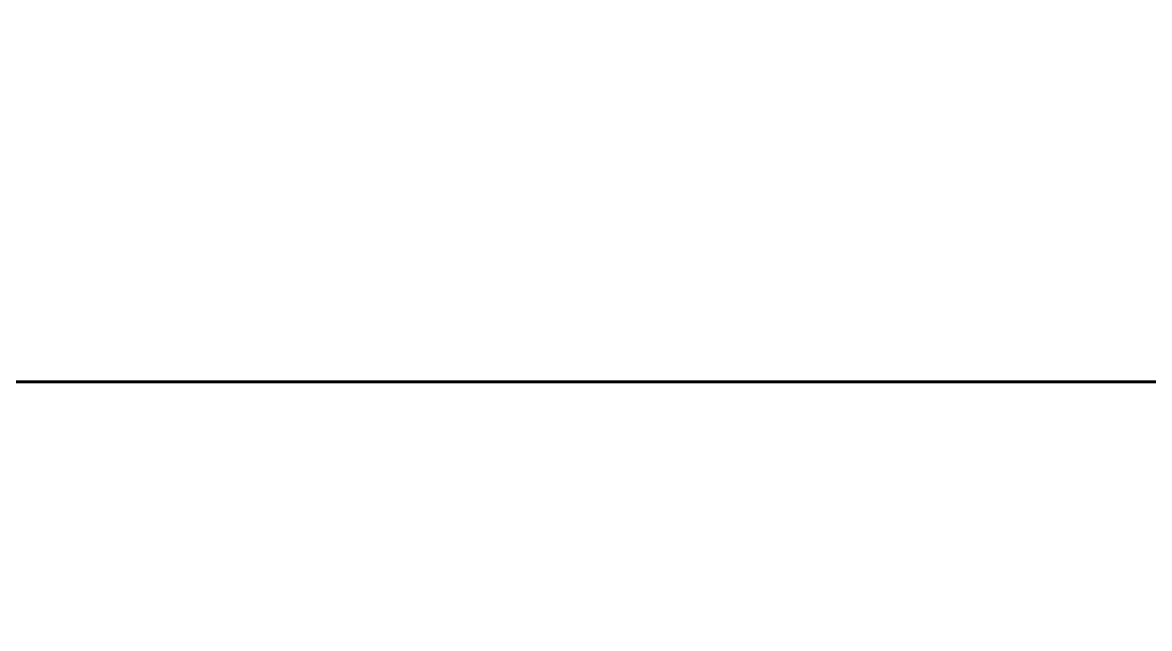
# Model space of a CAD drawing. Header units: millimetres. Extents: x 0 to 840, y 0 to 594.
# Drawn here: x 92.905 to 96.103, y 259.562 to 261.281 of the extents above; entities that cross this region are included whole.
import ezdxf

# ---------------------------------------------------------------- set-up
doc = ezdxf.new("R2010")
doc.units = ezdxf.units.MM
doc.linetypes.add('K5LT_BASIC', pattern=[0])
doc.layers.add('Системный слой', color=7, linetype='Continuous')

msp = doc.modelspace()

# ---------------------------------------------------------------- linework, layer by layer
at = {"layer": 'Системный слой', "color": 5, "linetype": 'K5LT_BASIC', "lineweight": 60, "true_color": 0x0000ff}
for p, q in [((91.98832, 260.26201), (94.48832, 260.26201)), ((94.48832, 260.26201), (97.63315, 260.26201))]:
    msp.add_line(p, q, dxfattribs=at)
for points, knots in [([(99.60669, 261.04203), (99.58233, 261.03576), (99.29992, 260.96172), (98.76682, 260.79236), (98.02918, 260.47944), (97.32403, 260.09893), (96.65753, 259.65418), (96.03552, 259.14906), (95.46345, 258.58802), (94.94634, 257.97596), (94.48869, 257.31824), (94.09454, 256.62063), (93.76732, 255.88922), (93.5099, 255.13043), (93.32454, 254.3509), (93.21285, 253.55745), (93.17583, 252.75704), (93.21378, 251.95667), (93.32639, 251.16336), (93.51266, 250.38404), (93.76588, 249.64046), (93.97681, 249.16697), (94.08896, 248.94235)], [0.9944152957, 0.9944152957, 0.9944152957, 0.9944152957, 0.9944302992, 0.9945894335, 0.9947485678, 0.9949077021, 0.9950668364, 0.9952259707, 0.995385105, 0.9955442393, 0.9957033736, 0.995862508, 0.9960216423, 0.9961807766, 0.9963399109, 0.9964990452, 0.9966581795, 0.9968173138, 0.9969764481, 0.9971355824, 0.9972947167, 0.997444463, 0.997444463, 0.997444463, 0.997444463]), ([(98.32607, 260.6016), (98.26924, 260.57686), (97.96921, 260.44237), (97.44011, 260.16753), (96.76669, 259.73333), (96.32904, 259.38922), (96.11097, 259.19908), (96.09405, 259.18421)], [0.91991847438, 0.91991847438, 0.91991847438, 0.91991847438, 0.91995544239, 0.9201145767, 0.92027371101, 0.92043284532, 0.92044628114, 0.92044628114, 0.92044628114, 0.92044628114]), ([(97.20448, 260.01093), (97.11186, 259.953), (96.79687, 259.74749), (96.42045, 259.46485), (96.14606, 259.23024), (96.07551, 259.16787)], [0.9415325509, 0.9415325509, 0.9415325509, 0.9415325509, 0.94159770847, 0.94175684278, 0.94181301004, 0.94181301004, 0.94181301004, 0.94181301004])]:
    msp.add_open_spline(points, degree=3, knots=knots, dxfattribs=at)

doc.saveas('drawing.dxf')
